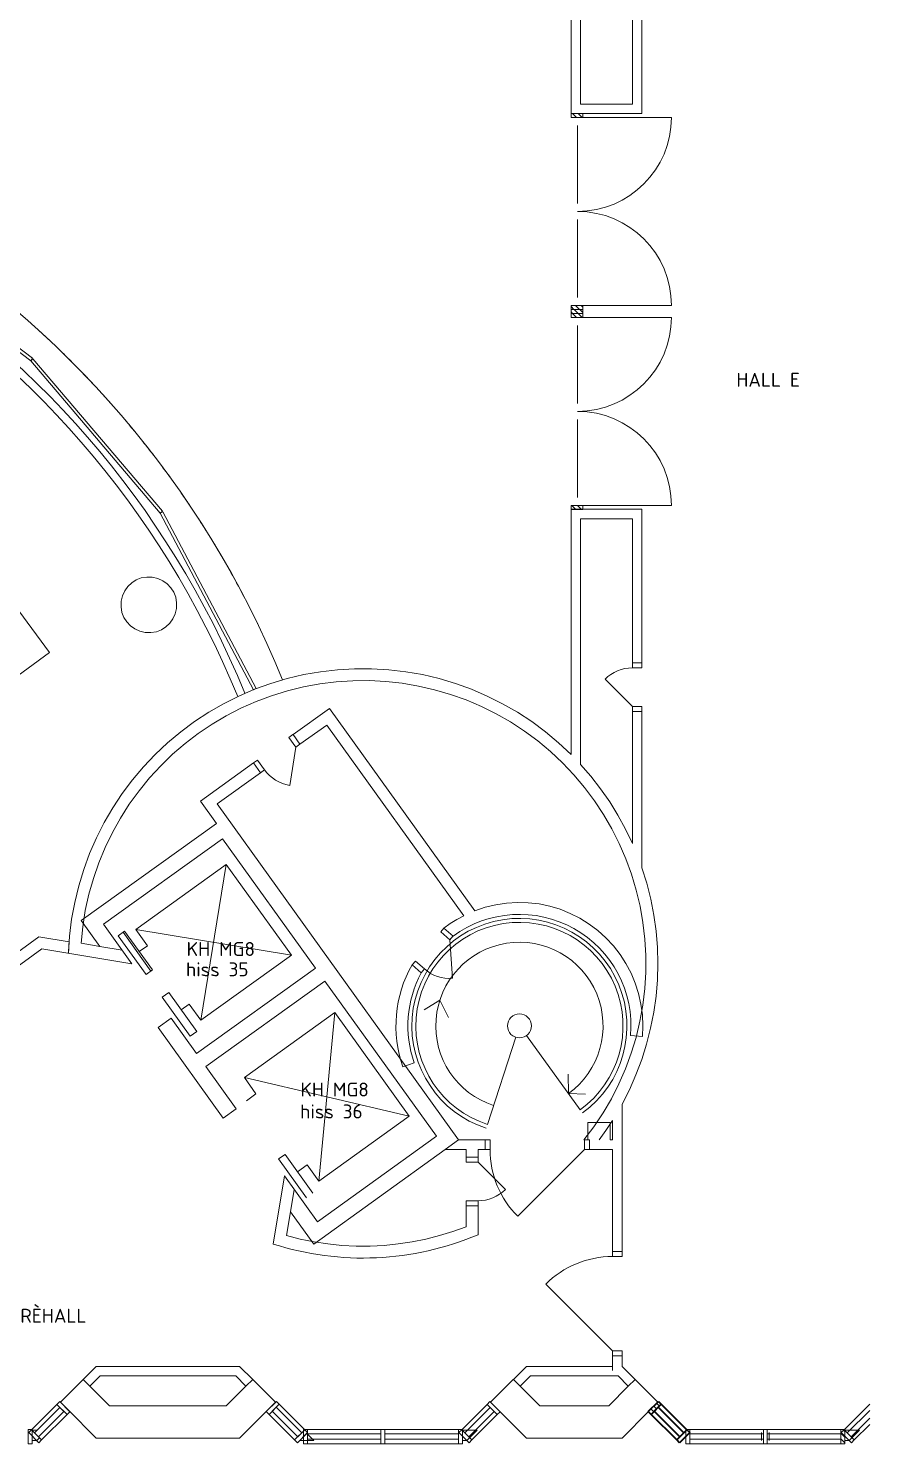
# Model space of a CAD drawing. Header units: millimetres. Extents: x -106764 to 80178, y -104573 to 57950.
# Drawn here: x 69616 to 80178, y -55877 to -38109 of the extents above; entities that cross this region are included whole.
import ezdxf

# ---------------------------------------------------------------- set-up
doc = ezdxf.new("R2010")
doc.units = ezdxf.units.MM
doc.header["$LTSCALE"] = 100
for name, color, linetype, lineweight in [('A-------T--', 1, 'Continuous', 13), ('A----004E-N', 4, 'Continuous', 13), ('A-13G---EDN', 1, 'Continuous', 9), ('A-27C---E-N', 7, 'Continuous', 18), ('A-27D---E-N', 7, 'Continuous', 9), ('A-42D--CE-E', 1, 'Continuous', 13), ('A-42D--CE-N', 1, 'Continuous', 9), ('A-42D--FE-N', 1, 'Continuous', 9), ('A-42E---E-N', 7, 'Continuous', 9), ('A-43CB--E-N', 3, 'Continuous', 18), ('A-45CA--E-N', 1, 'Continuous', 9), ('A-46B---E--', 1, 'Continuous', 0), ('A-71----E--', 1, 'Continuous', 0)]:
    doc.layers.add(name, color=color, linetype=linetype, lineweight=lineweight)
doc.styles.add('ISOCPEUR_1', font='isocpeur.ttf', dxfattribs={"height": 500.025001})

# ---------------------------------------------------------------- blocks, each defined once
blk = doc.blocks.new('A-40_P0010_Ej modellerat_dwg_Innerdörr standard - D13 BEF-1636630-A-40-P-010-10184558-A-40_P0010')
at = {"layer": 'A-42D--CE-E'}
blk.add_line((580, -60), (-258, -898), dxfattribs=at)
blk.add_arc((580, -60), 1185, 180, 225, dxfattribs=at)
at = {"layer": 'A-42D--CE-N', "flags": 128}
for points in [[(-668, -60), (-605, -60), (-605, 60), (-668, 60)], [(642, -60), (580, -60), (580, 60), (642, 60)]]:
    blk.add_lwpolyline(points, dxfattribs=at)
blk = doc.blocks.new('A-40_P0010_Ej modellerat_dwg_Innerdörr standard - D6 BEF-1655488-A-40-P-010-10184563-A-40_P0010')
at = {"layer": 'A-42D--CE-E'}
blk.add_line((230, -75), (-113, -418), dxfattribs=at)
blk.add_arc((230, -75), 485, 180, 225, dxfattribs=at)
at = {"layer": 'A-42D--CE-N', "flags": 128}
for points in [[(-318, -75), (-255, -75), (-255, 75), (-318, 75)], [(292, -75), (230, -75), (230, 75), (292, 75)]]:
    blk.add_lwpolyline(points, dxfattribs=at)
blk = doc.blocks.new('A-40_P0010_Ej modellerat_dwg_Innerdörr standard - D6 BEF-1655700-A-40-P-010-10184564-A-40_P0010')
at = {"layer": 'A-42D--CE-E'}
blk.add_line((230, -60), (-113, -403), dxfattribs=at)
blk.add_arc((230, -60), 485, 180, 225, dxfattribs=at)
at = {"layer": 'A-42D--CE-N', "flags": 128}
for points in [[(-318, -60), (-255, -60), (-255, 60), (-318, 60)], [(292, -60), (230, -60), (230, 60), (292, 60)]]:
    blk.add_lwpolyline(points, dxfattribs=at)
blk = doc.blocks.new('A-40_P0010_Ej modellerat_dwg_Rectangular Mullion - 50mm x 150mm-4074071-A-40-P-010-10184622-A-40_P0010')
at = {"layer": 'A-42D--FE-N'}
h = blk.add_hatch(dxfattribs=at)
h.set_pattern_fill('FP_50', color=256, style=0, pattern_type=2)
h.set_pattern_definition([(315, (-257863.15, 168278.73), (-35.355339, -35.355339), [])])
h.paths.add_polyline_path([(-50, 75), (0, 75), (0, -75), (-50, -75)], flags=0)
at = {"layer": 'A-42D--FE-N', "flags": 128}
blk.add_lwpolyline([(-50, 75), (0, 75), (0, -75), (-50, -75)], close=True, dxfattribs=at)
blk = doc.blocks.new('A-40_P0010_Ej modellerat_dwg_Rectangular Mullion - 50mm x 150mm-4074073-A-40-P-010-10184623-A-40_P0010')
at = {"layer": 'A-42D--FE-N'}
h = blk.add_hatch(dxfattribs=at)
h.set_pattern_fill('FP_51', color=256, style=0, pattern_type=2)
h.set_pattern_definition([(225, (255353.15, 168278.73), (35.355339, -35.355339), [])])
h.paths.add_polyline_path([(0, 75), (-50, 75), (-50, -75), (0, -75)], flags=0)
for p, q in [((-50, 75), (-50, -75)), ((0, 75), (-50, 75)), ((0, -75), (0, 75)), ((-50, -75), (0, -75))]:
    blk.add_line(p, q, dxfattribs=at)
blk = doc.blocks.new('A-40_P0010_Ej modellerat_dwg_CW Pardörr - GP24A-4074074-A-40-P-010-10184624-A-40_P0010')
at = {"layer": 'A-13G---EDN'}
for p, q in [((-1180, -5), (-1180, -75)), ((-1180, -75), (-1180, -1185)), ((1180, -5), (1180, -1185))]:
    blk.add_line(p, q, dxfattribs=at)
for centre, start, end in [((-1180, -5), 270, 360), ((1180, -5), 180, 270)]:
    blk.add_arc(centre, 1180, start, end, dxfattribs=at)
at = {"layer": 'A-42D--CE-N'}
for p, q in [((-1080, -5), (-100, -5)), ((100, -5), (1080, -5))]:
    blk.add_line(p, q, dxfattribs=at)
blk = doc.blocks.new('A-40_P0010_Ej modellerat_dwg_Rectangular Mullion - 50mm x 150mm-4074070-A-40-P-010-10184625-A-40_P0010')
at = {"layer": 'A-42D--FE-N'}
h = blk.add_hatch(dxfattribs=at)
h.set_pattern_fill('FP_52', color=256, style=0, pattern_type=2)
h.set_pattern_definition([(315, (-255428.15, 168278.73), (-35.355339, -35.355339), [])])
h.paths.add_polyline_path([(-25, 75), (25, 75), (25, -75), (-25, -75)], flags=0)
at = {"layer": 'A-42D--FE-N', "flags": 128}
blk.add_lwpolyline([(-25, 75), (25, 75), (25, -75), (-25, -75)], close=True, dxfattribs=at)
blk = doc.blocks.new('A-40_P0010_Ej modellerat_dwg_Rectangular Mullion - 50mm x 150mm-V43-A-40-P-010-10184626-A-40_P0010')
at = {"layer": 'A-42D--FE-N'}
h = blk.add_hatch(dxfattribs=at)
h.set_pattern_fill('FP_53', color=256, style=0, pattern_type=2)
h.set_pattern_definition([(315, (-255353.15, 168278.73), (-35.355339, -35.355339), [])])
h.paths.add_polyline_path([(-50, 75), (0, 75), (0, -75), (-50, -75)], flags=0)
at = {"layer": 'A-42D--FE-N', "flags": 128}
blk.add_lwpolyline([(-50, 75), (0, 75), (0, -75), (-50, -75)], close=True, dxfattribs=at)
blk = doc.blocks.new('A-40_P0010_Ej modellerat_dwg_Rectangular Mullion - 50mm x 150mm-4074102-A-40-P-010-10184627-A-40_P0010')
at = {"layer": 'A-42D--FE-N'}
h = blk.add_hatch(dxfattribs=at)
h.set_pattern_fill('FP_54', color=256, style=0, pattern_type=2)
h.set_pattern_definition([(225, (252893.15, 168278.73), (35.355339, -35.355339), [])])
h.paths.add_polyline_path([(0, 75), (-50, 75), (-50, -75), (0, -75)], flags=0)
at = {"layer": 'A-42D--FE-N', "flags": 128}
blk.add_lwpolyline([(0, 75), (-50, 75), (-50, -75), (0, -75)], close=True, dxfattribs=at)
blk = doc.blocks.new('A-40_P0010_Ej modellerat_dwg_CW Pardörr - GP24A-4074074-A-40-P-010-V40-A-40_P0010')
at = {"layer": 'A-13G---EDN'}
for p, q in [((-1180, -5), (-1180, -1185)), ((1180, -5), (1180, -1185))]:
    blk.add_line(p, q, dxfattribs=at)
for centre, start, end in [((-1180, -5), 270, 360), ((1180, -5), 180, 270)]:
    blk.add_arc(centre, 1180, start, end, dxfattribs=at)
at = {"layer": 'A-42D--CE-N'}
for p, q in [((-1080, -5), (-100, -5)), ((100, -5), (1080, -5))]:
    blk.add_line(p, q, dxfattribs=at)
blk = doc.blocks.new('A-40_P0010_Ej modellerat_dwg_Rectangular Mullion - 50x180-2731171-A-40-P-010-10184645-A-40_P0010')
at = {"layer": 'A-42D--FE-N'}
blk.add_line((-50, 76), (-50, 90), dxfattribs=at)
at = {"layer": 'A-42D--FE-N', "flags": 128}
for points in [[(-50, 90), (0, 90), (0, 26)], [(0, 26), (0, -90), (-50, -90), (-50, 76)]]:
    blk.add_lwpolyline(points, dxfattribs=at)
blk = doc.blocks.new('A-40_P0010_Ej modellerat_dwg_Rectangular Mullion - 50x180-V52-A-40-P-010-10184653-A-40_P0010')
at = {"layer": 'A-42D--FE-N'}
h = blk.add_hatch(dxfattribs=at)
h.set_pattern_fill('FP_57', color=256, style=0, pattern_type=2)
h.set_pattern_definition([(0, (-289170.06, 52549.3), (0, 50), [])])
h.paths.add_polyline_path([(-50, 90), (-50, -90), (0, -90), (0, 90)], flags=0)
at = {"layer": 'A-42D--FE-N', "flags": 128}
blk.add_lwpolyline([(0, 90), (-50, 90), (-50, -90), (0, -90)], close=True, dxfattribs=at)
blk = doc.blocks.new('A-40_P0010_Ej modellerat_dwg_Rectangular Mullion - 50x180-2731120-A-40-P-010-10184647-A-40_P0010')
at = {"layer": 'A-42D--FE-N', "flags": 128}
blk.add_lwpolyline([(0, 90), (-50, 90), (-50, -90), (0, -90)], close=True, dxfattribs=at)
blk = doc.blocks.new('A-40_P0010_Ej modellerat_dwg_Rectangular Mullion - 50x180-2731176-A-40-P-010-V43-A-40_P0010')
at = {"layer": 'A-42D--FE-N', "flags": 128}
blk.add_lwpolyline([(0, 90), (-50, 90), (-50, -90), (0, -90)], close=True, dxfattribs=at)
blk = doc.blocks.new('A-40_P0010_Ej modellerat_dwg_Rectangular Mullion - 50x180-V70-A-40-P-010-10184710-A-40_P0010')
at = {"layer": 'A-42D--FE-N'}
h = blk.add_hatch(dxfattribs=at)
h.set_pattern_fill('FP_65', color=256, style=0, pattern_type=2)
h.set_pattern_definition([(225, (164916.317, 241254.593), (-35.355339, 35.355339), [])])
h.paths.add_polyline_path([(0, 90), (0, -90), (-50, -90), (-50, 90)], flags=0)
blk.add_line((-50, -90), (-50, 90), dxfattribs=at)
at = {"layer": 'A-42D--FE-N', "flags": 128}
blk.add_lwpolyline([(-50, 90), (0, 90), (0, -90), (-50, -90)], dxfattribs=at)
blk = doc.blocks.new('A-40_P0010_Ej modellerat_dwg_Generellt volymobjekt - Klädställ dubbelsidig 40 krokar-V58-A-40-P-010-10184677-A-40_P0010')
at = {"flags": 128}
blk.add_lwpolyline([(500, -175), (-500, -175), (-500, -825), (500, -825)], close=True, dxfattribs=at)

msp = doc.modelspace()

# ---------------------------------------------------------------- linework, layer by layer
at = {"layer": 'A----004E-N'}
for p, q in [((78817.5, -55751.3), (78817.5, -55736.6)), ((78817.5, -55836.6), (78817.5, -55751.6)), ((78917.5, -55836.6), (78917.5, -55736.6))]:
    msp.add_line(p, q, dxfattribs=at)
at = {"layer": 'A-27C---E-N'}
for p, q in [((77518.8, -55356.7), (77232.4, -55070.3)), ((77402.6, -55472.8), (77518.8, -55356.7)), ((69729.7, -55706.6), (69666, -55706.6)), ((69666, -55706.6), (69666, -55836.6)), ((73110.8, -55748.8), (73023, -55836.6)), ((73183.7, -55821.6), (73110.8, -55748.8)), ((75129.7, -55706.6), (75066, -55706.6)), ((75066, -55706.6), (75066, -55836.6)), ((75228.6, -55706.6), (75129.7, -55706.6)), ((75155.2, -55801.3), (75249.9, -55706.6)), ((75249.9, -55706.6), (75228.6, -55706.6)), ((80028.7, -55706.6), (79929.8, -55706.6)), ((69666, -55836.6), (69722.5, -55836.6)), ((69722.5, -55836.6), (69756.5, -55802.6)), ((73023, -55836.6), (73118.7, -55836.6)), ((73118.7, -55836.6), (73198.7, -55836.6)), ((73198.7, -55836.6), (73183.7, -55821.6)), ((75066, -55836.6), (75119.9, -55836.6)), ((75119.9, -55836.6), (75155.2, -55801.3))]:
    msp.add_line(p, q, dxfattribs=at)
at = {"layer": 'A-27C---E-N', "flags": 128}
for points in [[(70305, -55070.3), (70018.7, -55356.6), (70110.6, -55448.5)], [(70110.5, -55448.6), (70468.6, -55806.6), (72268.7, -55806.6), (72718.7, -55356.6), (72432.3, -55070.3)], [(75705.1, -55070.3), (75703.7, -55068.9), (75417.4, -55355.3), (75509.3, -55447.2), (75868.7, -55806.6), (77068.8, -55806.6), (77402.6, -55472.8)], [(72347.5, -55155.1), (72100.9, -55401.6), (70636.4, -55401.6), (70389.8, -55155.1)], [(77147.5, -55155.2), (76901, -55401.6), (76036.5, -55401.6), (75789.9, -55155.1)], [(79929.8, -55706.6), (79866.1, -55706.6), (79866.1, -55836.6)], [(79955.3, -55801.3), (80050, -55706.6), (80028.7, -55706.6)], [(79866.1, -55836.6), (79920, -55836.6), (79955.3, -55801.3)]]:
    msp.add_lwpolyline(points, dxfattribs=at)
at = {"layer": 'A-27D---E-N'}
for start, end in [(82.77, 262.77), (262.77, 82.77)]:
    msp.add_arc((71128.7, -45346.6), 350, start, end, dxfattribs=at)
at = {"layer": 'A-42D--FE-N'}
for p, q in [((69661.9, -55696.6), (69974.9, -55383.6)), ((73081, -55696.6), (72765.2, -55380.9)), ((75061.9, -55696.6), (75374.9, -55383.6)), ((77526.4, -55419.8), (77476.9, -55469.3)), ((77872.9, -55696.6), (77561.2, -55384.9)), ((77881.1, -55696.6), (77565.3, -55380.9)), ((79862, -55696.6), (80175, -55383.6)), ((69783.5, -55829.6), (70102.2, -55510.9)), ((72959.3, -55829.6), (72637.9, -55508.1)), ((75183.5, -55829.6), (75502.2, -55510.9)), ((77751.3, -55829.6), (77429.9, -55508.1)), ((77755.4, -55825.5), (77438, -55508.1)), ((69616, -55821.6), (69616, -55751.6)), ((73068.7, -55720.2), (73068.7, -55876.6)), ((74042.4, -55696.6), (73118.7, -55696.6)), ((75016, -55696.6), (74092.4, -55696.6)), ((75016, -55751.6), (74092.4, -55751.6)), ((74092.4, -55751.6), (74092.4, -55821.6)), ((75016, -55821.6), (75016, -55751.6)), ((78842.5, -55696.6), (77918.8, -55696.6)), ((77918.8, -55821.6), (77918.8, -55751.6)), ((78842.5, -55821.6), (78842.5, -55751.6)), ((79816.1, -55696.6), (78892.5, -55696.6)), ((79816.1, -55821.6), (79816.1, -55751.6)), ((79983.6, -55829.6), (80177.5, -55635.7)), ((74042.4, -55876.6), (73118.7, -55876.6)), ((74092.4, -55821.6), (75016, -55821.6)), ((75016, -55876.6), (74092.4, -55876.6)), ((77918.8, -55821.6), (78842.5, -55821.6)), ((78842.5, -55876.6), (77918.8, -55876.6)), ((78892.5, -55821.6), (79816.1, -55821.6)), ((79816.1, -55876.6), (78892.5, -55876.6))]:
    msp.add_line(p, q, dxfattribs=at)
at = {"layer": 'A-42D--FE-N', "extrusion": (0, 0, -1)}
for p, q in [((69616, -55696.6), (69616, -55751.6)), ((69661.9, -55696.6), (69616, -55696.6)), ((69616, -55751.6), (69616, -55821.6)), ((75016, -55696.6), (75016, -55751.6)), ((75061.9, -55696.6), (75016, -55696.6)), ((75016, -55751.6), (75016, -55821.6)), ((77868.8, -55712.1), (77751.3, -55829.6)), ((77847.8, -55741.2), (77798.3, -55790.7)), ((77868.8, -55720.2), (77847.8, -55741.2)), ((69616, -55821.6), (69616, -55876.6)), ((75016, -55821.6), (75016, -55876.6)), ((77798.3, -55790.7), (77759.4, -55829.6))]:
    msp.add_line(p, q, dxfattribs=at)
at = {"layer": 'A-42D--FE-N', "flags": 128}
for points in [[(70013.8, -55422.5), (69695.1, -55741.2), (69744.6, -55790.7), (70063.3, -55472)], [(72676.8, -55469.3), (72998.2, -55790.7), (73047.7, -55741.2), (72726.3, -55419.8)], [(75413.8, -55422.5), (75095.1, -55741.2), (75144.6, -55790.7), (75463.3, -55472)], [(77394.5, -55472.8), (77429.9, -55508.1), (77557.2, -55380.9), (77521.8, -55345.5)], [(77468.8, -55469.3), (77790.2, -55790.7), (77839.7, -55741.2), (77518.3, -55419.8)], [(73118.7, -55821.6), (74042.4, -55821.6), (74042.4, -55751.6), (73118.7, -55751.6)]]:
    msp.add_lwpolyline(points, close=True, dxfattribs=at)
for points in [[(77476.9, -55469.3), (77798.3, -55790.7), (77847.8, -55741.2), (77526.4, -55419.8)], [(80177.5, -55381.1), (80175, -55383.6), (80177.5, -55386.1)], [(80177.5, -55458.9), (79895.2, -55741.2), (79944.7, -55790.7), (80177.5, -55557.9)], [(73081, -55696.6), (73068.7, -55696.6), (73068.7, -55720.2)], [(73068.7, -55876.6), (73118.7, -55876.6), (73118.7, -55696.6), (73081, -55696.6)], [(77918.8, -55751.6), (77918.8, -55696.6), (77868.8, -55696.6), (77868.8, -55876.6)], [(78842.5, -55751.6), (77918.8, -55751.6), (77918.8, -55821.6)], [(79816.1, -55751.6), (78892.5, -55751.6), (78892.5, -55821.6)], [(77868.8, -55876.6), (77918.8, -55876.6), (77918.8, -55821.6)]]:
    msp.add_lwpolyline(points, dxfattribs=at)
at = {"layer": 'A-42D--FE-N', "extrusion": (0, 0, -1), "flags": 128}
for points in [[(-69616, -55876.6), (-69666, -55876.6), (-69666, -55706.6)], [(-69666, -55706.6), (-69666, -55696.6), (-69661.9, -55696.6)], [(-75016, -55876.6), (-75066, -55876.6), (-75066, -55706.6)], [(-75066, -55706.6), (-75066, -55696.6), (-75061.9, -55696.6)], [(-77751.3, -55829.6), (-77786.7, -55864.9), (-77868.8, -55782.8)], [(-77868.8, -55782.8), (-77913.9, -55737.6), (-77878.6, -55702.3), (-77868.8, -55712.1)], [(-77868.8, -55790.9), (-77922.1, -55737.6), (-77886.7, -55702.3), (-77868.8, -55720.2)], [(-77759.4, -55829.6), (-77794.8, -55864.9), (-77868.8, -55790.9)]]:
    msp.add_lwpolyline(points, dxfattribs=at)
for points in [[(-69656.2, -55702.3), (-69620.9, -55737.6), (-69748.1, -55864.9), (-69783.5, -55829.6)], [(-72959.3, -55829.6), (-72994.7, -55864.9), (-73122, -55737.6), (-73086.6, -55702.3)], [(-74042.4, -55876.6), (-74092.4, -55876.6), (-74092.4, -55696.6), (-74042.4, -55696.6)], [(-75056.2, -55702.3), (-75020.9, -55737.6), (-75148.1, -55864.9), (-75183.5, -55829.6)], [(-78842.5, -55876.6), (-78892.5, -55876.6), (-78892.5, -55696.6), (-78842.5, -55696.6)]]:
    msp.add_lwpolyline(points, close=True, dxfattribs=at)
at = {"layer": 'A-42E---E-N'}
for p, q in [((72493.8, -45584), (72493.1, -45582.5)), ((72655.7, -45933.4), (72655.3, -45932.7)), ((74849.8, -52184.2), (75016.8, -52064.2)), ((70389.8, -55155.1), (70305, -55070.3)), ((72347.5, -55155.1), (72432.3, -55070.3)), ((75789.9, -55155.1), (75705.1, -55070.3)), ((76948.7, -54906.6), (76948.7, -54956.3)), ((77147.5, -55155.2), (77232.4, -55070.3))]:
    msp.add_line(p, q, dxfattribs=at)
for start, end in [(46.74186, 47.68876), (44.91305, 45.86266), (43.08376, 44.03655), (41.25388, 42.21044), (39.42319, 40.38433), (37.59143, 38.55822), (35.75816, 36.73211), (33.92269, 34.906), (32.08382, 33.07989), (30.23926, 31.25378), (27.59573, 29.42767)]:
    msp.add_arc((61600.9, -50843.2), 12096, start, end, dxfattribs=at)
at = {"layer": 'A-43CB--E-N'}
for p, q in [((70513.9, -49633.8), (70793, -49679.5)), ((74549.1, -49966.6), (74433.3, -49866.1)), ((74318.6, -51146.4), (74460.1, -51096.7)), ((72953.8, -52685.4), (72908.1, -52964.8))]:
    msp.add_line(p, q, dxfattribs=at)
at = {"layer": 'A-43CB--E-N', "flags": 128}
for points in [[(76578.7, -39179.6), (77318.7, -39179.6), (77318.7, -20176.6), (77318.7, -20161.6), (77198.7, -20161.6), (77198.7, -20176.6), (75576.2, -20176.6), (75576.2, -20296.6), (76428.7, -20296.6), (76428.7, -23496.6), (73538.7, -23496.6), (73538.7, -20296.6), (74566.2, -20296.6), (74566.2, -20176.6), (73118.7, -20176.6), (73118.7, -20296.6), (73418.7, -20296.6), (73418.7, -24502.1), (73563.7, -24502.1), (73563.7, -23616.6), (73538.7, -23616.6)], [(73563.7, -23616.6), (76428.7, -23616.6), (76428.7, -39178.1)], [(76428.7, -39178.1), (76428.7, -39179.6), (76578.7, -39179.6)], [(76428.7, -44148.1), (76428.7, -47224.1), (76272.3, -47077.2), (76107.6, -46939.6), (75935.3, -46811.8), (75755.8, -46694.2), (75569.8, -46587.3), (75377.9, -46491.2), (75180.8, -46406.5), (74979.1, -46333.3), (74773.5, -46272), (74564.7, -46222.6), (74353.4, -46185.5), (74140.2, -46160.6), (73926, -46148.2), (73711.5, -46148.2), (73497.3, -46160.6), (73284.1, -46185.5), (73072.8, -46222.6), (72864, -46271.9), (72658.4, -46333.3), (72456.7, -46406.4), (72259.6, -46491.2), (72067.7, -46587.2), (71881.7, -46694.2), (71702.2, -46811.8), (71529.8, -46939.6), (71365.2, -47077.1), (71208.8, -47224), (71061.1, -47379.7), (70922.8, -47543.7), (70794.1, -47715.4), (70675.7, -47894.3), (70567.8, -48079.8), (70470.9, -48271.2), (70385.2, -48467.9), (70311, -48669.3), (70248.7, -48874.6), (70198.3, -49083.2), (70160.2, -49294.3), (70134.3, -49507.3), (70120.8, -49721.5)], [(70277.6, -49595.1), (70298.4, -49388.4), (70331.2, -49183.3), (70376, -48980.5), (70432.5, -48780.6), (70500.7, -48584.4), (70580.2, -48392.5), (70670.8, -48205.6), (70772.2, -48024.3), (70884, -47849.2), (71005.8, -47681), (71137.3, -47520.1), (71278, -47367.3), (71427.3, -47222.9), (71584.9, -47087.6), (71750.1, -46961.6), (71922.4, -46845.6), (72101.1, -46739.8), (72285.8, -46644.7), (72475.7, -46560.5), (72670.2, -46487.6), (72868.6, -46426.1), (73070.3, -46376.4), (73274.5, -46338.6), (73480.7, -46312.8), (73687.9, -46299), (73895.6, -46297.5), (74103.1, -46308), (74309.6, -46330.7), (74514.4, -46365.5), (74716.8, -46412.1), (74916.1, -46470.5), (75111.7, -46540.5), (75302.9, -46621.8), (75489, -46714.1), (75669.3, -46817.2), (75843.3, -46930.6), (76010.4, -47054), (76170, -47187), (76321.5, -47329), (76464.5, -47479.7), (76598.4, -47638.5), (76722.8, -47804.9), (76837.3, -47978.3), (76941.4, -48158), (77034.8, -48343.5), (77117.2, -48534.2), (77188.3, -48729.4), (77247.9, -48928.4), (77295.7, -49130.5), (77331.7, -49335.1), (77355.6, -49541.4), (77367.4, -49748.8), (77367, -49956.6), (77354.5, -50163.9), (77329.9, -50370.2), (77293.3, -50574.6), (77244.7, -50776.6), (77184.5, -50975.4), (77112.7, -51170.3), (77029.6, -51360.7), (76935.6, -51545.9), (76830.8, -51725.3), (76715.8, -51898.3), (76590.9, -52064.2), (76659.2, -52064.2), (76659.2, -52184.2), (76948.7, -52184.2), (76948.7, -53464.5), (77068.7, -53464.5), (77068.7, -51615.1), (77161.4, -51433), (77243.9, -51246), (77315.9, -51054.7), (77377.3, -50859.8), (77427.8, -50661.8), (77467.3, -50461.2), (77495.7, -50258.9), (77512.8, -50055.2), (77518.7, -49850.9), (77513.3, -49646.6), (77496.6, -49442.9), (77468.7, -49240.5), (77429.7, -49039.9), (77379.6, -48841.7), (77318.7, -48646.6), (77318.7, -46685.6), (77198.7, -46685.6), (77198.7, -48341.4), (77113.1, -48162.3), (77018, -47988), (76913.7, -47819.1), (76800.5, -47656), (76678.7, -47499.2), (76548.7, -47349.2), (76548.7, -44266.6), (77198.7, -44266.6), (77198.7, -46075.6), (77318.7, -46075.6), (77318.7, -44146.6), (76578.7, -44146.6)], [(76578.7, -44146.6), (76428.7, -44146.6), (76428.7, -44148.1)], [(75221.7, -49186.5), (73396.6, -46646.6), (72938.8, -46975.6), (73026.3, -47097.4), (73362.3, -46855.9), (75081.7, -49248.7)], [(72859, -53264.5), (72908.1, -52964.8), (73199, -53370.5), (74849.8, -52184.2), (75111.7, -52184.2), (75111.7, -52279.8), (75261.7, -52279.8), (75261.7, -52184.2), (75349.2, -52184.2), (75349.2, -52064.2), (75016.8, -52064.2), (75017.4, -52063.8), (71985.9, -47845), (72531, -47453.3), (72443.4, -47331.5), (71776.5, -47810.8), (71977.8, -48090.9), (70281.2, -49310.1), (70513.9, -49633.8), (70277.6, -49595.1)], [(70128.6, -49575.8), (69749.5, -49513.7), (68051.6, -50750), (68136.9, -50867.2), (69785.8, -49666.6), (70916.8, -49851.8), (70560.4, -49355.8), (72053.9, -48282.5), (73221, -49906.7), (71727.4, -50979.9), (71409.1, -50536.9), (71246.7, -50653.6), (72063.7, -51790.6), (72226.1, -51673.9), (71844.2, -51142.4), (73337.7, -50069.1), (74738.2, -52018.1), (73244.8, -53091.2), (72830.1, -52512.8), (72689.7, -53370.2)], [(77175.5, -50753.9), (77324.9, -50767), (77330.8, -50630.6), (77324.6, -50494.1), (77306.5, -50358.8), (77276.5, -50225.6), (77234.9, -50095.5), (77182.1, -49969.6), (77118.3, -49848.8), (77044.2, -49734.2), (76960.3, -49626.5), (76867.2, -49526.5), (76765.6, -49435.2), (76656.5, -49353.2), (76540.5, -49281.1), (76418.7, -49219.5), (76291.8, -49168.8), (76161.1, -49129.5), (76027.3, -49101.9), (75891.7, -49086.1), (75755.2, -49082.3), (75618.9, -49090.6), (75483.8, -49110.8), (75351.1, -49142.9), (75221.7, -49186.5)], [(75081.7, -49248.7), (74995.7, -49295.7), (74912.7, -49348), (74833.3, -49405.5), (74949, -49506)], [(76780.5, -52064.2), (76867.1, -51943.6), (76948.7, -51819.7), (76948.7, -52064.2), (76919.5, -52064.2), (76919.5, -51846.2), (76639.5, -51846.2), (76639.5, -52064.2)], [(75261.7, -53253.6), (75261.7, -52889.8), (75111.7, -52889.8), (75111.7, -53152.8)], [(75111.7, -53152.8), (74945.8, -53213), (74777, -53264.8), (74605.9, -53308.3), (74432.8, -53343.1), (74258.2, -53369.3), (74082.6, -53386.8), (73906.2, -53395.6), (73729.7, -53395.5), (73553.4, -53386.7), (73377.7, -53369.1), (73203.2, -53342.9), (73030.1, -53307.9), (72859, -53264.5)], [(77232.4, -55070.3), (77068.7, -54906.6), (77068.7, -54774.5), (76948.7, -54774.5), (76948.7, -54906.6), (75868.7, -54906.6), (75705.1, -55070.3)], [(72432.3, -55070.3), (72268.7, -54906.6), (70468.6, -54906.6), (70305, -55070.3)], [(70389.8, -55155.1), (70518.3, -55026.6), (72219, -55026.6), (72347.5, -55155.1)], [(75789.9, -55155.1), (75918.4, -55026.6), (77019, -55026.6), (77147.5, -55155.2)]]:
    msp.add_lwpolyline(points, dxfattribs=at)
for points in [[(76548.7, -20296.6), (77198.7, -20296.6), (77198.7, -39059.6), (76548.7, -39059.6)], [(69668.7, -42251.4), (67669.2, -40734.2), (67646.2, -40764.5), (69645.8, -42281.7)], [(71299.5, -44170.3), (69674.8, -42257.1), (69645.8, -42281.6), (71270.5, -44194.9)], [(72477.3, -46396), (71304.2, -44177.1), (71270.6, -44194.8), (72443.7, -46413.8)]]:
    msp.add_lwpolyline(points, close=True, dxfattribs=at)
at = {"layer": 'A-43CB--E-N'}
for centre, radius, start, end in [((75780.8, -50632.1), 1400, 355.00885, 126.44967), ((73818.7, -49846.6), 3700, 175.80229, 178.06116), ((75780.8, -50632.1), 1550, 150.38126, 199.37802), ((75780.8, -50632.1), 1400, 151.61608, 199.37802), ((73818.7, -49846.6), 3700, 252.23332, 292.9548)]:
    msp.add_arc(centre, radius, start, end, dxfattribs=at)
at = {"layer": 'A-45CA--E-N'}
for p, q in [((75734.4, -50774.8), (75379.1, -51868.5)), ((75869, -50753.5), (76544.9, -51683.9))]:
    msp.add_line(p, q, dxfattribs=at)
at = {"layer": 'A-45CA--E-N', "flags": 128}
for points in [[(74889.2, -50526.5), (74782.2, -50307.7), (74584.5, -50431.7)], [(76609.1, -51488), (76398, -51481.6), (76392.4, -51237.5)]]:
    msp.add_lwpolyline(points, dxfattribs=at)
at = {"layer": 'A-45CA--E-N'}
msp.add_circle((75780.8, -50632.1), 150, dxfattribs=at)
for radius in [1350, 1300, 1050]:
    msp.add_arc((75780.8, -50632.1), radius, 306, 252, dxfattribs=at)
at = {"layer": 'A-46B---E--'}
for radius, start, end in [(12096, 22.12323, 95.24513), (11596, 22.22533, 96.17698), (11496, 22.20633, 96.40695)]:
    msp.add_arc((61600.9, -50843.2), radius, start, end, dxfattribs=at)
at = {"layer": 'A-71----E--'}
msp.add_line((74398.6, -51763.9), (73261.7, -52580.9), dxfattribs=at)
at = {"layer": 'A-71----E--', "flags": 128}
for points in [[(72918.6, -49743.4), (72101.7, -48606.5), (70964.8, -49423.5), (72918.6, -49743.4), (71781.7, -50560.4)], [(72101.7, -48606.5), (71781.7, -50560.4), (71635.8, -50357.4), (71534.6, -50430.1)], [(71009.4, -49699.3), (71110.6, -49626.5), (70964.8, -49423.5)], [(73465, -50464.6), (72328, -51281.5), (72473.9, -51484.6), (72354.1, -51570.7)], [(72328, -51281.5), (74398.6, -51763.9), (73465, -50464.6), (73261.7, -52580.9), (73115.8, -52377.8), (72996, -52463.9)], [(73107.1, -52790), (72757, -52302.7), (72838.2, -52244.4), (73188.3, -52731.6)]]:
    msp.add_lwpolyline(points, dxfattribs=at)
for points in [[(71175.1, -49929.9), (70825, -49442.7), (70743.8, -49501), (71093.9, -49988.3)], [(71154.8, -49944.5), (70804.7, -49457.3)], [(71648.3, -50759.8), (71298.1, -50272.5), (71379.4, -50214.2), (71729.5, -50701.4)]]:
    msp.add_lwpolyline(points, close=True, dxfattribs=at)

# ---------------------------------------------------------------- block references
at = {"extrusion": (0, 0, -1)}
for name, p, rotation in [('A-40_P0010_Ej modellerat_dwg_Rectangular Mullion - 50mm x 150mm-4074071-A-40-P-010-10184622-A-40_P0010', (-76503.7, -39178.1), 90.00000000000001), ('A-40_P0010_Ej modellerat_dwg_Rectangular Mullion - 50mm x 150mm-4074070-A-40-P-010-10184625-A-40_P0010', (-76503.7, -41613.1), 90.00000000000001), ('A-40_P0010_Ej modellerat_dwg_Rectangular Mullion - 50mm x 150mm-V43-A-40-P-010-10184626-A-40_P0010', (-76503.7, -41688.1), 90.00000000000001), ('A-40_P0010_Ej modellerat_dwg_Rectangular Mullion - 50x180-V70-A-40-P-010-10184710-A-40_P0010', (-79866.1, -55786.6), 180), ('A-40_P0010_Ej modellerat_dwg_Rectangular Mullion - 50x180-2731171-A-40-P-010-10184645-A-40_P0010', (-79884.6, -55801.3), 315.0000000000102)]:
    msp.add_blockref(name, p, dxfattribs=dict(at, rotation=rotation))
for name, p, rotation in [('A-40_P0010_Ej modellerat_dwg_CW Pardörr - GP24A-4074074-A-40-P-010-10184624-A-40_P0010', (76503.7, -40408.1), 90.00000000000001), ('A-40_P0010_Ej modellerat_dwg_Rectangular Mullion - 50mm x 150mm-4074073-A-40-P-010-10184623-A-40_P0010', (76503.7, -41688.1), 270), ('A-40_P0010_Ej modellerat_dwg_CW Pardörr - GP24A-4074074-A-40-P-010-V40-A-40_P0010', (76503.7, -42918.1), 90.00000000000001), ('A-40_P0010_Ej modellerat_dwg_Rectangular Mullion - 50mm x 150mm-4074102-A-40-P-010-10184627-A-40_P0010', (76503.7, -44148.1), 270), ('A-40_P0010_Ej modellerat_dwg_Innerdörr standard - D6 BEF-1655700-A-40-P-010-10184564-A-40_P0010', (77258.7, -46393.2), 270), ('A-40_P0010_Ej modellerat_dwg_Innerdörr standard - D6 BEF-1655488-A-40-P-010-10184563-A-40_P0010', (72745.2, -47207.1), 35.70000000000215), ('A-40_P0010_Ej modellerat_dwg_Innerdörr standard - D6 BEF-1655488-A-40-P-010-10184563-A-40_P0010', (74698.2, -49675.4), 49.03287681936119), ('A-40_P0010_Ej modellerat_dwg_Innerdörr standard - D6 BEF-1655488-A-40-P-010-10184563-A-40_P0010', (75186.7, -52572.1), 90.00000000000001), ('A-40_P0010_Ej modellerat_dwg_Innerdörr standard - D13 BEF-1636630-A-40-P-010-10184558-A-40_P0010', (77008.7, -54132.1), 270), ('A-40_P0010_Ej modellerat_dwg_Rectangular Mullion - 50x180-2731176-A-40-P-010-V43-A-40_P0010', (70073.9, -55411.9), 44.99999999998978), ('A-40_P0010_Ej modellerat_dwg_Rectangular Mullion - 50x180-2731120-A-40-P-010-10184647-A-40_P0010', (72666.2, -55409.2), 135.0000000000177), ('A-40_P0010_Ej modellerat_dwg_Rectangular Mullion - 50x180-2731176-A-40-P-010-V43-A-40_P0010', (75473.9, -55411.9), 44.99999999998978), ('A-40_P0010_Ej modellerat_dwg_Rectangular Mullion - 50x180-V52-A-40-P-010-10184653-A-40_P0010', (77466.3, -55409.2), 135.0000000000177)]:
    msp.add_blockref(name, p, dxfattribs=dict(rotation=rotation))
msp.add_blockref('A-40_P0010_Ej modellerat_dwg_Innerdörr standard - D13 BEF-1636630-A-40-P-010-10184558-A-40_P0010', (76016.9, -52124.2))
at = {"layer": 'A-46B---E--', "rotation": 36.05904062617714}
msp.add_blockref('A-40_P0010_Ej modellerat_dwg_Generellt volymobjekt - Klädställ dubbelsidig 40 krokar-V58-A-40-P-010-10184677-A-40_P0010', (68991.6, -45573.9), dxfattribs=at)

# ---------------------------------------------------------------- texts
at = {"layer": 'A-------T--', "char_height": 175, "attachment_point": 1, "line_spacing_factor": 1.149209, "style": 'ISOCPEUR_1'}
for s, insert, width in [('HALL E', (78503.6, -42434.1), 920.256), ('HALL E', (78503.6, -42434.1), 920.256), ('KH MG8', (71602.7, -49579.5), 962.086), ('hiss 35', (71594.7, -49834.7), 920.256), ('KH MG8', (73031.5, -51343.6), 962.086), ('hiss 36', (73027.5, -51618.9), 920.256), ('ENTRÈHALL', (69102, -54183), 1443.129), ('ENTRÈHALL', (69102, -54183), 1443.129)]:
    msp.add_mtext(s, dxfattribs=dict(at, insert=insert, width=width))

doc.saveas('drawing.dxf')
